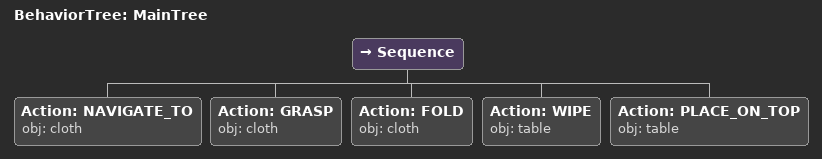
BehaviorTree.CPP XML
<root main_tree_to_execute="MainTree">
  <BehaviorTree ID="MainTree">
    <Sequence>
      <!-- Navigate to cloth -->
      <Action ID="NAVIGATE_TO" obj="cloth"/>
      <!-- Grasp cloth -->
      <Action ID="GRASP" obj="cloth"/>
      <!-- Fold cloth -->
      <Action ID="FOLD" obj="cloth"/>
      <!-- Smooth fold on table -->
      <Action ID="WIPE" obj="table"/>
      <!-- Place on table -->
      <Action ID="PLACE_ON_TOP" obj="table"/>
    </Sequence>
  </BehaviorTree>
</root>
